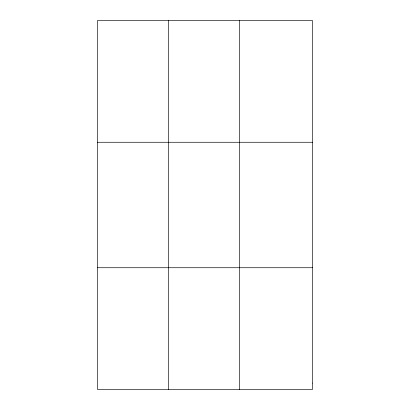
<?xml version="1.0" encoding="UTF-8"?>
<svg xmlns="http://www.w3.org/2000/svg" width="410" height="410" viewBox="0 0 410 410"><rect width="100%" height="100%" fill="white"/><g stroke="black" fill="none" stroke-linecap="round" stroke-linejoin="round"><path stroke-width="0.61" d="M239.384 389.5L239.384 20.5M97.549 142.27L312.451 142.27M97.549 267.73L312.451 267.73M168.469 20.5L168.469 389.5M312.451 383.089L312.451 389.5L97.549 389.5L97.549 20.5L312.451 20.5L312.451 383.089"/></g></svg>
